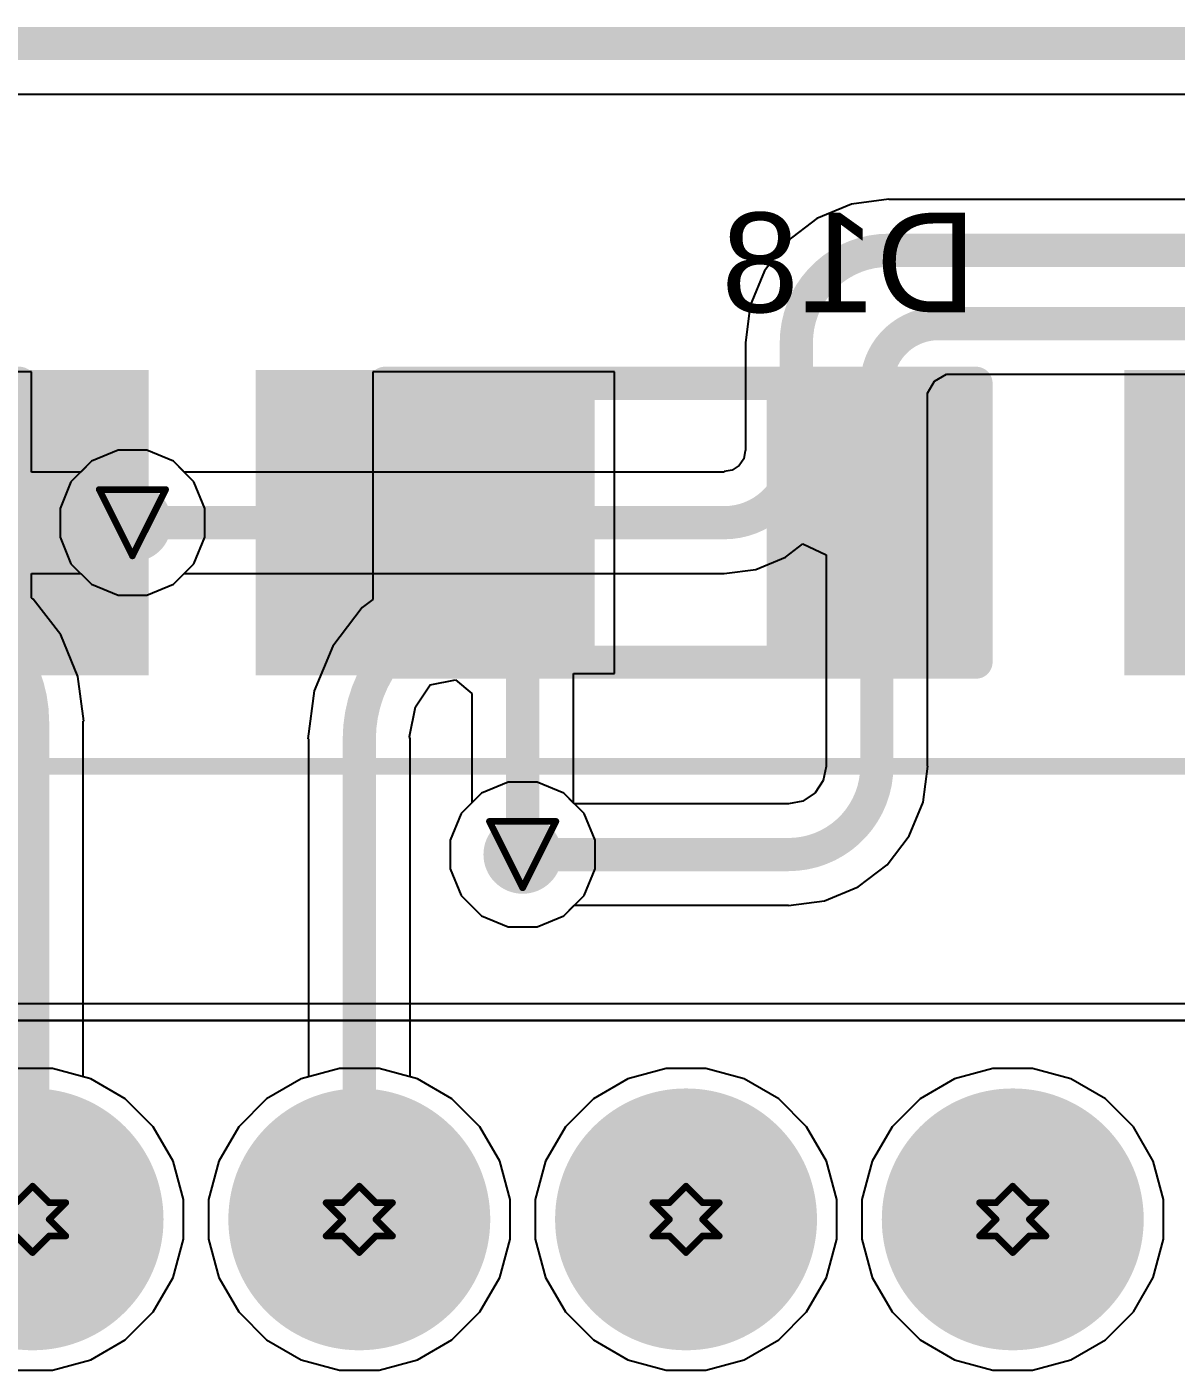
# Model space of a CAD drawing. Header units: inches. Extents: x 0 to 5359, y 0 to 5098.
# Drawn here: x 15.96 to 24.75, y 109.85 to 120.13 of the extents above; entities that cross this region are included whole.
import ezdxf

# ---------------------------------------------------------------- set-up
doc = ezdxf.new("R2010")
doc.units = ezdxf.units.IN
for name, color, linetype in [('Board Outline', 216, 'Continuous'), ('Bottom Layer', 5, 'Continuous'), ('Bottom Overlay', 54, 'Continuous'), ('Bottom Paste', 16, 'Continuous'), ('Bottom Solder', 6, 'Continuous'), ('Drill Drawing', 1, 'Continuous'), ('Layer 1', 16, 'Continuous'), ('Layer 2', 76, 'Continuous'), ('Multi-Layer', 9, 'Continuous'), ('Pad Holes', 156, 'Continuous'), ('Top Layer', 1, 'Continuous'), ('Top Solder', 216, 'Continuous'), ('Via Holes', 16, 'Continuous')]:
    doc.layers.add(name, color=color, linetype=linetype)
doc.styles.add('Arial', font='', dxfattribs={"height": 0.2})
doc.styles.get('Arial').set_extended_font_data('Arial')

# ---------------------------------------------------------------- blocks, each defined once
blk = doc.blocks.new('SOD_123FL_B_19')
at = {"layer": 'Bottom Layer'}
for points in [[(-2.1, 0.9), (-0.76, 0.9), (-0.76, -0.9), (-2.1, -0.9)], [(0.76, 0.9), (2.1, 0.9), (2.1, -0.9), (0.76, -0.9)]]:
    blk.add_hatch(color=5, dxfattribs=at).paths.add_polyline_path(points)
at = {"layer": 'Bottom Overlay'}
blk.add_hatch(color=54, dxfattribs=at).paths.add_polyline_path([(-3.251, -1.168), (-2.184, -1.168), (-2.184, 1.168), (-3.251, 1.168)])
at = {"layer": 'Bottom Paste'}
for points in [[(-2.1, 0.9), (-0.76, 0.9), (-0.76, -0.9), (-2.1, -0.9)], [(0.76, 0.9), (2.1, 0.9), (2.1, -0.9), (0.76, -0.9)]]:
    blk.add_hatch(color=16, dxfattribs=at).paths.add_polyline_path(points)
at = {"layer": 'Bottom Solder'}
for points in [[(-2.202, 1.002), (-0.658, 1.002), (-0.658, -1.002), (-2.202, -1.002)], [(0.658, 1.002), (2.202, 1.002), (2.202, -1.002), (0.658, -1.002)]]:
    blk.add_hatch(color=6, dxfattribs=at).paths.add_polyline_path(points)
at = {"layer": 'Bottom Overlay'}
for points in [[(-2.261, 1.067, 0.254, 0.254, 0), (2.261, 1.067, 0.254, 0.254, 0)], [(2.261, -1.067, 0.254, 0.254, 0), (2.261, 1.067, 0.254, 0.254, 0)], [(-2.261, -1.067, 0.254, 0.254, 0), (2.261, -1.067, 0.254, 0.254, 0)]]:
    blk.add_lwpolyline(points, format="xyseb", dxfattribs=at)
for points in [[(-2.324, 1.067, 0.127, 0.127, 1), (-2.197, 1.067, 0.127, 0.127, 1)], [(2.197, 1.067, 0.127, 0.127, 1), (2.324, 1.067, 0.127, 0.127, 1)], [(2.197, 1.067, 0.127, 0.127, 1), (2.324, 1.067, 0.127, 0.127, 1)], [(-2.324, -1.067, 0.127, 0.127, 1), (-2.197, -1.067, 0.127, 0.127, 1)], [(2.197, -1.067, 0.127, 0.127, 1), (2.324, -1.067, 0.127, 0.127, 1)], [(2.197, -1.067, 0.127, 0.127, 1), (2.324, -1.067, 0.127, 0.127, 1)]]:
    blk.add_lwpolyline(points, format="xyseb", close=True, dxfattribs=at)
blk = doc.blocks.new('SOD_123FL_B_20')
at = {"layer": 'Bottom Layer'}
for points in [[(-2.1, 0.9), (-0.76, 0.9), (-0.76, -0.9), (-2.1, -0.9)], [(0.76, 0.9), (2.1, 0.9), (2.1, -0.9), (0.76, -0.9)]]:
    blk.add_hatch(color=5, dxfattribs=at).paths.add_polyline_path(points)
at = {"layer": 'Bottom Overlay'}
blk.add_hatch(color=54, dxfattribs=at).paths.add_polyline_path([(-3.251, -1.168), (-2.184, -1.168), (-2.184, 1.168), (-3.251, 1.168)])
at = {"layer": 'Bottom Paste'}
for points in [[(-2.1, 0.9), (-0.76, 0.9), (-0.76, -0.9), (-2.1, -0.9)], [(0.76, 0.9), (2.1, 0.9), (2.1, -0.9), (0.76, -0.9)]]:
    blk.add_hatch(color=16, dxfattribs=at).paths.add_polyline_path(points)
at = {"layer": 'Bottom Solder'}
for points in [[(-2.202, 1.002), (-0.658, 1.002), (-0.658, -1.002), (-2.202, -1.002)], [(0.658, 1.002), (2.202, 1.002), (2.202, -1.002), (0.658, -1.002)]]:
    blk.add_hatch(color=6, dxfattribs=at).paths.add_polyline_path(points)
at = {"layer": 'Bottom Overlay'}
for points in [[(-2.261, 1.067, 0.254, 0.254, 0), (2.261, 1.067, 0.254, 0.254, 0)], [(2.261, -1.067, 0.254, 0.254, 0), (2.261, 1.067, 0.254, 0.254, 0)], [(-2.261, -1.067, 0.254, 0.254, 0), (2.261, -1.067, 0.254, 0.254, 0)]]:
    blk.add_lwpolyline(points, format="xyseb", dxfattribs=at)
for points in [[(-2.324, 1.067, 0.127, 0.127, 1), (-2.197, 1.067, 0.127, 0.127, 1)], [(2.197, 1.067, 0.127, 0.127, 1), (2.324, 1.067, 0.127, 0.127, 1)], [(2.197, 1.067, 0.127, 0.127, 1), (2.324, 1.067, 0.127, 0.127, 1)], [(-2.324, -1.067, 0.127, 0.127, 1), (-2.197, -1.067, 0.127, 0.127, 1)], [(2.197, -1.067, 0.127, 0.127, 1), (2.324, -1.067, 0.127, 0.127, 1)], [(2.197, -1.067, 0.127, 0.127, 1), (2.324, -1.067, 0.127, 0.127, 1)]]:
    blk.add_lwpolyline(points, format="xyseb", close=True, dxfattribs=at)
blk = doc.blocks.new('SOD_123FL_B_21')
at = {"layer": 'Bottom Layer'}
for points in [[(-2.1, 0.9), (-0.76, 0.9), (-0.76, -0.9), (-2.1, -0.9)], [(0.76, 0.9), (2.1, 0.9), (2.1, -0.9), (0.76, -0.9)]]:
    blk.add_hatch(color=5, dxfattribs=at).paths.add_polyline_path(points)
at = {"layer": 'Bottom Overlay'}
blk.add_hatch(color=54, dxfattribs=at).paths.add_polyline_path([(-3.25, -1.169), (-2.184, -1.169), (-2.184, 1.168), (-3.25, 1.168)])
at = {"layer": 'Bottom Paste'}
for points in [[(-2.1, 0.9), (-0.76, 0.9), (-0.76, -0.9), (-2.1, -0.9)], [(0.76, 0.9), (2.1, 0.9), (2.1, -0.9), (0.76, -0.9)]]:
    blk.add_hatch(color=16, dxfattribs=at).paths.add_polyline_path(points)
at = {"layer": 'Bottom Solder'}
for points in [[(-2.202, 1.002), (-0.658, 1.002), (-0.658, -1.002), (-2.202, -1.002)], [(0.658, 1.002), (2.202, 1.002), (2.202, -1.002), (0.658, -1.002)]]:
    blk.add_hatch(color=6, dxfattribs=at).paths.add_polyline_path(points)
at = {"layer": 'Bottom Overlay'}
for points in [[(2.261, 1.067, 0.254, 0.254, 0), (-2.261, 1.067, 0.254, 0.254, 0)], [(2.261, 1.067, 0.254, 0.254, 0), (2.261, -1.067, 0.254, 0.254, 0)], [(2.261, -1.067, 0.254, 0.254, 0), (-2.261, -1.067, 0.254, 0.254, 0)]]:
    blk.add_lwpolyline(points, format="xyseb", dxfattribs=at)
for points in [[(-2.324, 1.067, 0.127, 0.127, 1), (-2.197, 1.067, 0.127, 0.127, 1)], [(2.197, 1.067, 0.127, 0.127, 1), (2.324, 1.067, 0.127, 0.127, 1)], [(2.197, 1.067, 0.127, 0.127, 1), (2.324, 1.067, 0.127, 0.127, 1)], [(-2.324, -1.067, 0.127, 0.127, 1), (-2.197, -1.067, 0.127, 0.127, 1)], [(2.197, -1.067, 0.127, 0.127, 1), (2.324, -1.067, 0.127, 0.127, 1)], [(2.197, -1.067, 0.127, 0.127, 1), (2.324, -1.067, 0.127, 0.127, 1)]]:
    blk.add_lwpolyline(points, format="xyseb", close=True, dxfattribs=at)
blk = doc.blocks.new('B8B_XH_A_LF__SN__B_224')
at = {"layer": 'Bottom Layer'}
h = blk.add_hatch(color=5, dxfattribs=at)
edge = h.paths.add_edge_path()
edge.add_arc((-3.75, 0), 0.9, 0, 360)
h = blk.add_hatch(color=5, dxfattribs=at)
edge = h.paths.add_edge_path()
edge.add_arc((-1.25, 0), 0.9, 0, 360)
h = blk.add_hatch(color=5, dxfattribs=at)
edge = h.paths.add_edge_path()
edge.add_arc((1.25, 0), 0.9, 0, 360)
h = blk.add_hatch(color=5, dxfattribs=at)
edge = h.paths.add_edge_path()
edge.add_arc((3.75, 0), 0.9, 0, 360)
at = {"layer": 'Bottom Solder'}
h = blk.add_hatch(color=6, dxfattribs=at)
edge = h.paths.add_edge_path()
edge.add_arc((-3.75, 0), 1.002, 0, 360)
h = blk.add_hatch(color=6, dxfattribs=at)
edge = h.paths.add_edge_path()
edge.add_arc((-1.25, 0), 1.002, 0, 360)
h = blk.add_hatch(color=6, dxfattribs=at)
edge = h.paths.add_edge_path()
edge.add_arc((1.25, 0), 1.002, 0, 360)
h = blk.add_hatch(color=6, dxfattribs=at)
edge = h.paths.add_edge_path()
edge.add_arc((3.75, 0), 1.002, 0, 360)
at = {"layer": 'Layer 1'}
h = blk.add_hatch(color=16, dxfattribs=at)
edge = h.paths.add_edge_path()
edge.add_arc((-3.75, 0), 0.9, 0, 360)
h = blk.add_hatch(color=16, dxfattribs=at)
edge = h.paths.add_edge_path()
edge.add_arc((-1.25, 0), 0.9, 0, 360)
h = blk.add_hatch(color=16, dxfattribs=at)
edge = h.paths.add_edge_path()
edge.add_arc((1.25, 0), 0.9, 0, 360)
h = blk.add_hatch(color=16, dxfattribs=at)
edge = h.paths.add_edge_path()
edge.add_arc((3.75, 0), 0.9, 0, 360)
at = {"layer": 'Layer 2'}
h = blk.add_hatch(color=76, dxfattribs=at)
edge = h.paths.add_edge_path()
edge.add_arc((-3.75, 0), 0.9, 0, 360)
h = blk.add_hatch(color=76, dxfattribs=at)
edge = h.paths.add_edge_path()
edge.add_arc((-1.25, 0), 0.9, 0, 360)
h = blk.add_hatch(color=76, dxfattribs=at)
edge = h.paths.add_edge_path()
edge.add_arc((1.25, 0), 0.9, 0, 360)
h = blk.add_hatch(color=76, dxfattribs=at)
edge = h.paths.add_edge_path()
edge.add_arc((3.75, 0), 0.9, 0, 360)
at = {"layer": 'Multi-Layer'}
h = blk.add_hatch(color=9, dxfattribs=at)
edge = h.paths.add_edge_path()
edge.add_arc((-3.75, 0), 0.9, 0, 360)
h = blk.add_hatch(color=9, dxfattribs=at)
edge = h.paths.add_edge_path()
edge.add_arc((-1.25, 0), 0.9, 0, 360)
h = blk.add_hatch(color=9, dxfattribs=at)
edge = h.paths.add_edge_path()
edge.add_arc((1.25, 0), 0.9, 0, 360)
h = blk.add_hatch(color=9, dxfattribs=at)
edge = h.paths.add_edge_path()
edge.add_arc((3.75, 0), 0.9, 0, 360)
at = {"layer": 'Pad Holes'}
h = blk.add_hatch(color=7, dxfattribs=at)
edge = h.paths.add_edge_path()
edge.add_arc((-3.75, 0), 0.5, 0, 360)
h = blk.add_hatch(color=7, dxfattribs=at)
edge = h.paths.add_edge_path()
edge.add_arc((-1.25, 0), 0.5, 0, 360)
h = blk.add_hatch(color=7, dxfattribs=at)
edge = h.paths.add_edge_path()
edge.add_arc((1.25, 0), 0.5, 0, 360)
h = blk.add_hatch(color=7, dxfattribs=at)
edge = h.paths.add_edge_path()
edge.add_arc((3.75, 0), 0.5, 0, 360)
at = {"layer": 'Top Layer'}
h = blk.add_hatch(color=1, dxfattribs=at)
edge = h.paths.add_edge_path()
edge.add_arc((-3.75, 0), 0.9, 0, 360)
h = blk.add_hatch(color=1, dxfattribs=at)
edge = h.paths.add_edge_path()
edge.add_arc((-1.25, 0), 0.9, 0, 360)
h = blk.add_hatch(color=1, dxfattribs=at)
edge = h.paths.add_edge_path()
edge.add_arc((1.25, 0), 0.9, 0, 360)
h = blk.add_hatch(color=1, dxfattribs=at)
edge = h.paths.add_edge_path()
edge.add_arc((3.75, 0), 0.9, 0, 360)
at = {"layer": 'Top Solder'}
h = blk.add_hatch(color=216, dxfattribs=at)
edge = h.paths.add_edge_path()
edge.add_arc((-3.75, 0), 1.002, 0, 360)
h = blk.add_hatch(color=216, dxfattribs=at)
edge = h.paths.add_edge_path()
edge.add_arc((-1.25, 0), 1.002, 0, 360)
h = blk.add_hatch(color=216, dxfattribs=at)
edge = h.paths.add_edge_path()
edge.add_arc((1.25, 0), 1.002, 0, 360)
h = blk.add_hatch(color=216, dxfattribs=at)
edge = h.paths.add_edge_path()
edge.add_arc((3.75, 0), 1.002, 0, 360)
at = {"layer": 'Bottom Overlay'}
blk.add_lwpolyline([(-11.2, 3.468, 0.127, 0.127, 0), (11.2, 3.468, 0.127, 0.127, 0)], format="xyseb", dxfattribs=at)

msp = doc.modelspace()

# ---------------------------------------------------------------- hatches: boundary and pattern name
at = {"layer": 'Bottom Layer'}
h = msp.add_hatch(color=5, dxfattribs=at)
edge = h.paths.add_edge_path()
edge.add_arc((16.764, 116.332), 0.3, 0, 360)
h = msp.add_hatch(color=5, dxfattribs=at)
edge = h.paths.add_edge_path()
edge.add_arc((19.75, 113.792), 0.3, 0, 360)
at = {"layer": 'Layer 1'}
h = msp.add_hatch(color=16, dxfattribs=at)
edge = h.paths.add_edge_path()
edge.add_arc((16.764, 116.332), 0.3, 0, 360)
h = msp.add_hatch(color=16, dxfattribs=at)
edge = h.paths.add_edge_path()
edge.add_arc((19.75, 113.792), 0.3, 0, 360)
at = {"layer": 'Layer 2'}
h = msp.add_hatch(color=76, dxfattribs=at)
edge = h.paths.add_edge_path()
edge.add_arc((16.764, 116.332), 0.3, 0, 360)
h = msp.add_hatch(color=76, dxfattribs=at)
edge = h.paths.add_edge_path()
edge.add_arc((19.75, 113.792), 0.3, 0, 360)
at = {"layer": 'Top Layer'}
h = msp.add_hatch(color=1, dxfattribs=at)
edge = h.paths.add_edge_path()
edge.add_arc((16.764, 116.332), 0.3, 0, 360)
h = msp.add_hatch(color=1, dxfattribs=at)
edge = h.paths.add_edge_path()
edge.add_arc((19.75, 113.792), 0.3, 0, 360)
at = {"layer": 'Via Holes'}
h = msp.add_hatch(color=7, dxfattribs=at)
edge = h.paths.add_edge_path()
edge.add_arc((16.764, 116.332), 0.15, 0, 360)
h = msp.add_hatch(color=7, dxfattribs=at)
edge = h.paths.add_edge_path()
edge.add_arc((19.75, 113.792), 0.15, 0, 360)

# ---------------------------------------------------------------- linework, layer by layer
at = {"layer": 'Board Outline'}
msp.add_lwpolyline([(0, 120, 0.254, 0.254, 0), (110, 120, 0.254, 0.254, 0)], format="xyseb", dxfattribs=at)
at = {"layer": 'Bottom Layer'}
for p, q in [((4.145, 119.612), (45.364, 119.612)), ((15.992, 117.486), (14.144, 117.486)), ((15.992, 116.72), (15.992, 117.486)), ((20.452, 117.486), (18.604, 117.486)), ((18.604, 117.486), (18.604, 115.744)), ((20.452, 115.178), (20.452, 117.486)), ((16.45, 116.802), (16.369, 116.72)), ((16.654, 116.886), (16.45, 116.802)), ((16.874, 116.886), (16.654, 116.886)), ((17.078, 116.802), (16.874, 116.886)), ((17.234, 116.646), (17.078, 116.802)), ((16.369, 116.72), (15.992, 116.72)), ((17.318, 116.442), (17.234, 116.646)), ((17.318, 116.222), (17.318, 116.442)), ((17.234, 116.018), (17.318, 116.222)), ((17.078, 115.862), (17.234, 116.018)), ((15.992, 115.758), (15.992, 115.944)), ((15.992, 115.944), (16.369, 115.944)), ((16.369, 115.944), (16.45, 115.862)), ((16.45, 115.862), (16.654, 115.778)), ((16.654, 115.778), (16.874, 115.778)), ((16.874, 115.778), (17.078, 115.862)), ((16.004, 115.748), (15.992, 115.758)), ((16.215, 115.474), (16.004, 115.748)), ((18.523, 115.682), (18.297, 115.387)), ((18.604, 115.744), (18.523, 115.682)), ((16.347, 115.155), (16.215, 115.474)), ((18.297, 115.387), (18.155, 115.044)), ((16.392, 114.812), (16.347, 115.155)), ((20.138, 114.187), (20.138, 115.178)), ((20.138, 115.178), (20.452, 115.178)), ((18.155, 115.044), (18.107, 114.677)), ((18.93, 114.924), (19.042, 115.091)), ((19.042, 115.091), (19.237, 115.13)), ((19.237, 115.13), (19.361, 115.026)), ((19.361, 115.026), (19.361, 114.187)), ((18.885, 114.695), (18.93, 114.924)), ((16.388, 112.091), (16.388, 114.812)), ((16.388, 114.812), (16.392, 114.812)), ((18.107, 114.677), (18.111, 114.677)), ((18.111, 114.677), (18.111, 112.091)), ((18.888, 114.677), (18.885, 114.695)), ((18.888, 112.091), (18.888, 114.677)), ((19.361, 114.187), (19.28, 114.106)), ((20.22, 114.106), (20.138, 114.187)), ((19.28, 114.106), (19.196, 113.902)), ((20.304, 113.902), (20.22, 114.106)), ((19.196, 113.902), (19.196, 113.682)), ((20.304, 113.682), (20.304, 113.902)), ((19.196, 113.682), (19.28, 113.478)), ((20.22, 113.478), (20.304, 113.682)), ((19.28, 113.478), (19.436, 113.322)), ((20.064, 113.322), (20.22, 113.478)), ((19.436, 113.322), (19.64, 113.238)), ((19.86, 113.238), (20.064, 113.322)), ((19.64, 113.238), (19.86, 113.238)), ((16.445, 112.075), (16.388, 112.091)), ((16.709, 111.923), (16.445, 112.075)), ((18.055, 112.075), (17.791, 111.923)), ((18.111, 112.091), (18.055, 112.075)), ((18.945, 112.075), (18.888, 112.091)), ((19.209, 111.923), (18.945, 112.075)), ((20.555, 112.075), (20.291, 111.923)), ((20.848, 112.154), (20.555, 112.075)), ((21.152, 112.154), (20.848, 112.154)), ((21.445, 112.075), (21.152, 112.154)), ((21.709, 111.923), (21.445, 112.075)), ((23.055, 112.075), (22.791, 111.923)), ((23.348, 112.154), (23.055, 112.075)), ((23.652, 112.154), (23.348, 112.154)), ((23.945, 112.075), (23.652, 112.154)), ((24.209, 111.923), (23.945, 112.075)), ((16.923, 111.709), (16.709, 111.923)), ((17.791, 111.923), (17.577, 111.709)), ((19.423, 111.709), (19.209, 111.923)), ((20.291, 111.923), (20.077, 111.709)), ((21.923, 111.709), (21.709, 111.923)), ((22.791, 111.923), (22.577, 111.709)), ((24.423, 111.709), (24.209, 111.923)), ((17.075, 111.445), (16.923, 111.709)), ((17.577, 111.709), (17.425, 111.445)), ((19.575, 111.445), (19.423, 111.709)), ((20.077, 111.709), (19.925, 111.445)), ((22.075, 111.445), (21.923, 111.709)), ((22.577, 111.709), (22.425, 111.445)), ((24.575, 111.445), (24.423, 111.709)), ((17.154, 111.152), (17.075, 111.445)), ((17.425, 111.445), (17.346, 111.152)), ((19.654, 111.152), (19.575, 111.445)), ((19.925, 111.445), (19.846, 111.152)), ((22.154, 111.152), (22.075, 111.445)), ((22.425, 111.445), (22.346, 111.152)), ((24.654, 111.152), (24.575, 111.445)), ((17.154, 110.848), (17.154, 111.152)), ((17.346, 111.152), (17.346, 110.848)), ((19.654, 110.848), (19.654, 111.152)), ((19.846, 111.152), (19.846, 110.848)), ((22.154, 110.848), (22.154, 111.152)), ((22.346, 111.152), (22.346, 110.848)), ((24.654, 110.848), (24.654, 111.152)), ((17.075, 110.555), (17.154, 110.848)), ((17.346, 110.848), (17.425, 110.555)), ((19.575, 110.555), (19.654, 110.848)), ((19.846, 110.848), (19.925, 110.555)), ((22.075, 110.555), (22.154, 110.848)), ((22.346, 110.848), (22.425, 110.555)), ((24.575, 110.555), (24.654, 110.848)), ((16.923, 110.291), (17.075, 110.555)), ((17.425, 110.555), (17.577, 110.291)), ((19.423, 110.291), (19.575, 110.555)), ((19.925, 110.555), (20.077, 110.291)), ((21.923, 110.291), (22.075, 110.555)), ((22.425, 110.555), (22.577, 110.291)), ((24.423, 110.291), (24.575, 110.555)), ((16.709, 110.077), (16.923, 110.291)), ((17.577, 110.291), (17.791, 110.077)), ((19.209, 110.077), (19.423, 110.291)), ((20.077, 110.291), (20.291, 110.077)), ((21.709, 110.077), (21.923, 110.291)), ((22.577, 110.291), (22.791, 110.077)), ((24.209, 110.077), (24.423, 110.291)), ((16.445, 109.925), (16.709, 110.077)), ((17.791, 110.077), (18.055, 109.925)), ((18.945, 109.925), (19.209, 110.077)), ((20.291, 110.077), (20.555, 109.925)), ((21.445, 109.925), (21.709, 110.077)), ((22.791, 110.077), (23.055, 109.925)), ((23.945, 109.925), (24.209, 110.077)), ((16.152, 109.846), (16.445, 109.925)), ((18.055, 109.925), (18.348, 109.846)), ((18.652, 109.846), (18.945, 109.925)), ((20.555, 109.925), (20.848, 109.846)), ((21.152, 109.846), (21.445, 109.925)), ((23.055, 109.925), (23.348, 109.846)), ((23.652, 109.846), (23.945, 109.925)), ((15.848, 109.846), (16.152, 109.846)), ((18.348, 109.846), (18.652, 109.846)), ((20.848, 109.846), (21.152, 109.846)), ((23.348, 109.846), (23.652, 109.846))]:
    msp.add_line(p, q, dxfattribs=at)
for points in [[(15.068, 116.332, 0.254, 0.254, 0), (16.764, 116.332, 0.254, 0.254, 0)], [(18.985, 115.559, 0.254, 0.254, 0), (19.528, 116.332, 0.254, 0.254, 0)], [(19.528, 116.332, 0.254, 0.254, -0.414214), (19.75, 116.11, 0.254, 0.254, 0)], [(19.75, 113.792, 0.254, 0.254, 0), (19.75, 116.11, 0.254, 0.254, 0)], [(15.611, 115.569, 0.254, 0.254, -0.241764), (16, 114.812, 0.254, 0.254, 0)], [(18.884, 115.478, 0.254, 0.254, 0), (18.985, 115.559, 0.254, 0.254, 0)], [(18.5, 114.677, 0.254, 0.254, -0.227338), (18.884, 115.478, 0.254, 0.254, 0)], [(16, 111, 0.254, 0.254, 0), (16, 114.812, 0.254, 0.254, 0)], [(18.5, 111, 0.254, 0.254, 0), (18.5, 114.677, 0.254, 0.254, 0)]]:
    msp.add_lwpolyline(points, format="xyseb", dxfattribs=at)
for points in [[(16.701, 116.332, 0.127, 0.127, 1), (16.828, 116.332, 0.127, 0.127, 1)], [(19.464, 116.332, 0.127, 0.127, 1), (19.591, 116.332, 0.127, 0.127, 1)], [(19.464, 116.332, 0.127, 0.127, 1), (19.591, 116.332, 0.127, 0.127, 1)], [(19.686, 116.11, 0.127, 0.127, 1), (19.813, 116.11, 0.127, 0.127, 1)], [(19.686, 116.11, 0.127, 0.127, 1), (19.813, 116.11, 0.127, 0.127, 1)], [(18.921, 115.559, 0.127, 0.127, 1), (19.048, 115.559, 0.127, 0.127, 1)], [(18.921, 115.559, 0.127, 0.127, 1), (19.048, 115.559, 0.127, 0.127, 1)], [(18.821, 115.478, 0.127, 0.127, 1), (18.948, 115.478, 0.127, 0.127, 1)], [(18.821, 115.478, 0.127, 0.127, 1), (18.948, 115.478, 0.127, 0.127, 1)], [(15.936, 114.812, 0.127, 0.127, 1), (16.063, 114.812, 0.127, 0.127, 1)], [(15.936, 114.812, 0.127, 0.127, 1), (16.063, 114.812, 0.127, 0.127, 1)], [(18.436, 114.677, 0.127, 0.127, 1), (18.563, 114.677, 0.127, 0.127, 1)], [(18.436, 114.677, 0.127, 0.127, 1), (18.563, 114.677, 0.127, 0.127, 1)], [(19.686, 113.792, 0.127, 0.127, 1), (19.813, 113.792, 0.127, 0.127, 1)], [(15.936, 111, 0.127, 0.127, 1), (16.063, 111, 0.127, 0.127, 1)], [(18.436, 111, 0.127, 0.127, 1), (18.563, 111, 0.127, 0.127, 1)]]:
    msp.add_lwpolyline(points, format="xyseb", close=True, dxfattribs=at)
at = {"layer": 'Drill Drawing'}
for points in [[(16.51, 116.586, 0.0508, 0.0508, 0), (17.018, 116.586, 0.0508, 0.0508, 0)], [(16.51, 116.586, 0.0508, 0.0508, 0), (16.764, 116.078, 0.0508, 0.0508, 0)], [(16.764, 116.078, 0.0508, 0.0508, 0), (17.018, 116.586, 0.0508, 0.0508, 0)], [(19.496, 114.046, 0.0508, 0.0508, 0), (20.004, 114.046, 0.0508, 0.0508, 0)], [(19.496, 114.046, 0.0508, 0.0508, 0), (19.75, 113.538, 0.0508, 0.0508, 0)], [(19.75, 113.538, 0.0508, 0.0508, 0), (20.004, 114.046, 0.0508, 0.0508, 0)], [(15.873, 111.127, 0.0508, 0.0508, 0), (16, 111.254, 0.0508, 0.0508, 0)], [(16, 111.254, 0.0508, 0.0508, 0), (16.127, 111.127, 0.0508, 0.0508, 0)], [(18.373, 111.127, 0.0508, 0.0508, 0), (18.5, 111.254, 0.0508, 0.0508, 0)], [(18.5, 111.254, 0.0508, 0.0508, 0), (18.627, 111.127, 0.0508, 0.0508, 0)], [(20.873, 111.127, 0.0508, 0.0508, 0), (21, 111.254, 0.0508, 0.0508, 0)], [(21, 111.254, 0.0508, 0.0508, 0), (21.127, 111.127, 0.0508, 0.0508, 0)], [(23.373, 111.127, 0.0508, 0.0508, 0), (23.5, 111.254, 0.0508, 0.0508, 0)], [(23.5, 111.254, 0.0508, 0.0508, 0), (23.627, 111.127, 0.0508, 0.0508, 0)], [(16.127, 111.127, 0.0508, 0.0508, 0), (16.254, 111.127, 0.0508, 0.0508, 0)], [(16.127, 111, 0.0508, 0.0508, 0), (16.254, 111.127, 0.0508, 0.0508, 0)], [(18.246, 111.127, 0.0508, 0.0508, 0), (18.373, 111, 0.0508, 0.0508, 0)], [(18.246, 111.127, 0.0508, 0.0508, 0), (18.373, 111.127, 0.0508, 0.0508, 0)], [(18.627, 111.127, 0.0508, 0.0508, 0), (18.754, 111.127, 0.0508, 0.0508, 0)], [(18.627, 111, 0.0508, 0.0508, 0), (18.754, 111.127, 0.0508, 0.0508, 0)], [(20.746, 111.127, 0.0508, 0.0508, 0), (20.873, 111, 0.0508, 0.0508, 0)], [(20.746, 111.127, 0.0508, 0.0508, 0), (20.873, 111.127, 0.0508, 0.0508, 0)], [(21.127, 111.127, 0.0508, 0.0508, 0), (21.254, 111.127, 0.0508, 0.0508, 0)], [(21.127, 111, 0.0508, 0.0508, 0), (21.254, 111.127, 0.0508, 0.0508, 0)], [(23.246, 111.127, 0.0508, 0.0508, 0), (23.373, 111, 0.0508, 0.0508, 0)], [(23.246, 111.127, 0.0508, 0.0508, 0), (23.373, 111.127, 0.0508, 0.0508, 0)], [(23.627, 111.127, 0.0508, 0.0508, 0), (23.754, 111.127, 0.0508, 0.0508, 0)], [(23.627, 111, 0.0508, 0.0508, 0), (23.754, 111.127, 0.0508, 0.0508, 0)], [(16.127, 111, 0.0508, 0.0508, 0), (16.254, 110.873, 0.0508, 0.0508, 0)], [(18.246, 110.873, 0.0508, 0.0508, 0), (18.373, 111, 0.0508, 0.0508, 0)], [(18.627, 111, 0.0508, 0.0508, 0), (18.754, 110.873, 0.0508, 0.0508, 0)], [(20.746, 110.873, 0.0508, 0.0508, 0), (20.873, 111, 0.0508, 0.0508, 0)], [(21.127, 111, 0.0508, 0.0508, 0), (21.254, 110.873, 0.0508, 0.0508, 0)], [(23.246, 110.873, 0.0508, 0.0508, 0), (23.373, 111, 0.0508, 0.0508, 0)], [(23.627, 111, 0.0508, 0.0508, 0), (23.754, 110.873, 0.0508, 0.0508, 0)], [(15.873, 110.873, 0.0508, 0.0508, 0), (16, 110.746, 0.0508, 0.0508, 0)], [(16, 110.746, 0.0508, 0.0508, 0), (16.127, 110.873, 0.0508, 0.0508, 0)], [(16.127, 110.873, 0.0508, 0.0508, 0), (16.254, 110.873, 0.0508, 0.0508, 0)], [(18.246, 110.873, 0.0508, 0.0508, 0), (18.373, 110.873, 0.0508, 0.0508, 0)], [(18.373, 110.873, 0.0508, 0.0508, 0), (18.5, 110.746, 0.0508, 0.0508, 0)], [(18.5, 110.746, 0.0508, 0.0508, 0), (18.627, 110.873, 0.0508, 0.0508, 0)], [(18.627, 110.873, 0.0508, 0.0508, 0), (18.754, 110.873, 0.0508, 0.0508, 0)], [(20.746, 110.873, 0.0508, 0.0508, 0), (20.873, 110.873, 0.0508, 0.0508, 0)], [(20.873, 110.873, 0.0508, 0.0508, 0), (21, 110.746, 0.0508, 0.0508, 0)], [(21, 110.746, 0.0508, 0.0508, 0), (21.127, 110.873, 0.0508, 0.0508, 0)], [(21.127, 110.873, 0.0508, 0.0508, 0), (21.254, 110.873, 0.0508, 0.0508, 0)], [(23.246, 110.873, 0.0508, 0.0508, 0), (23.373, 110.873, 0.0508, 0.0508, 0)], [(23.373, 110.873, 0.0508, 0.0508, 0), (23.5, 110.746, 0.0508, 0.0508, 0)], [(23.5, 110.746, 0.0508, 0.0508, 0), (23.627, 110.873, 0.0508, 0.0508, 0)], [(23.627, 110.873, 0.0508, 0.0508, 0), (23.754, 110.873, 0.0508, 0.0508, 0)]]:
    msp.add_lwpolyline(points, format="xyseb", dxfattribs=at)
for points in [[(16.497, 116.586, 0.0254, 0.0254, 1), (16.523, 116.586, 0.0254, 0.0254, 1)], [(16.497, 116.586, 0.0254, 0.0254, 1), (16.523, 116.586, 0.0254, 0.0254, 1)], [(17.005, 116.586, 0.0254, 0.0254, 1), (17.031, 116.586, 0.0254, 0.0254, 1)], [(17.005, 116.586, 0.0254, 0.0254, 1), (17.031, 116.586, 0.0254, 0.0254, 1)], [(16.751, 116.078, 0.0254, 0.0254, 1), (16.777, 116.078, 0.0254, 0.0254, 1)], [(16.751, 116.078, 0.0254, 0.0254, 1), (16.777, 116.078, 0.0254, 0.0254, 1)], [(19.483, 114.046, 0.0254, 0.0254, 1), (19.509, 114.046, 0.0254, 0.0254, 1)], [(19.483, 114.046, 0.0254, 0.0254, 1), (19.509, 114.046, 0.0254, 0.0254, 1)], [(19.991, 114.046, 0.0254, 0.0254, 1), (20.017, 114.046, 0.0254, 0.0254, 1)], [(19.991, 114.046, 0.0254, 0.0254, 1), (20.017, 114.046, 0.0254, 0.0254, 1)], [(19.737, 113.538, 0.0254, 0.0254, 1), (19.763, 113.538, 0.0254, 0.0254, 1)], [(19.737, 113.538, 0.0254, 0.0254, 1), (19.763, 113.538, 0.0254, 0.0254, 1)], [(15.987, 111.254, 0.0254, 0.0254, 1), (16.013, 111.254, 0.0254, 0.0254, 1)], [(15.987, 111.254, 0.0254, 0.0254, 1), (16.013, 111.254, 0.0254, 0.0254, 1)], [(18.487, 111.254, 0.0254, 0.0254, 1), (18.513, 111.254, 0.0254, 0.0254, 1)], [(18.487, 111.254, 0.0254, 0.0254, 1), (18.513, 111.254, 0.0254, 0.0254, 1)], [(20.987, 111.254, 0.0254, 0.0254, 1), (21.013, 111.254, 0.0254, 0.0254, 1)], [(20.987, 111.254, 0.0254, 0.0254, 1), (21.013, 111.254, 0.0254, 0.0254, 1)], [(23.487, 111.254, 0.0254, 0.0254, 1), (23.513, 111.254, 0.0254, 0.0254, 1)], [(23.487, 111.254, 0.0254, 0.0254, 1), (23.513, 111.254, 0.0254, 0.0254, 1)], [(16.114, 111.127, 0.0254, 0.0254, 1), (16.14, 111.127, 0.0254, 0.0254, 1)], [(16.114, 111.127, 0.0254, 0.0254, 1), (16.14, 111.127, 0.0254, 0.0254, 1)], [(16.241, 111.127, 0.0254, 0.0254, 1), (16.267, 111.127, 0.0254, 0.0254, 1)], [(16.241, 111.127, 0.0254, 0.0254, 1), (16.267, 111.127, 0.0254, 0.0254, 1)], [(18.233, 111.127, 0.0254, 0.0254, 1), (18.259, 111.127, 0.0254, 0.0254, 1)], [(18.233, 111.127, 0.0254, 0.0254, 1), (18.259, 111.127, 0.0254, 0.0254, 1)], [(18.36, 111.127, 0.0254, 0.0254, 1), (18.386, 111.127, 0.0254, 0.0254, 1)], [(18.36, 111.127, 0.0254, 0.0254, 1), (18.386, 111.127, 0.0254, 0.0254, 1)], [(18.614, 111.127, 0.0254, 0.0254, 1), (18.64, 111.127, 0.0254, 0.0254, 1)], [(18.614, 111.127, 0.0254, 0.0254, 1), (18.64, 111.127, 0.0254, 0.0254, 1)], [(18.741, 111.127, 0.0254, 0.0254, 1), (18.767, 111.127, 0.0254, 0.0254, 1)], [(18.741, 111.127, 0.0254, 0.0254, 1), (18.767, 111.127, 0.0254, 0.0254, 1)], [(20.733, 111.127, 0.0254, 0.0254, 1), (20.759, 111.127, 0.0254, 0.0254, 1)], [(20.733, 111.127, 0.0254, 0.0254, 1), (20.759, 111.127, 0.0254, 0.0254, 1)], [(20.86, 111.127, 0.0254, 0.0254, 1), (20.886, 111.127, 0.0254, 0.0254, 1)], [(20.86, 111.127, 0.0254, 0.0254, 1), (20.886, 111.127, 0.0254, 0.0254, 1)], [(21.114, 111.127, 0.0254, 0.0254, 1), (21.14, 111.127, 0.0254, 0.0254, 1)], [(21.114, 111.127, 0.0254, 0.0254, 1), (21.14, 111.127, 0.0254, 0.0254, 1)], [(21.241, 111.127, 0.0254, 0.0254, 1), (21.267, 111.127, 0.0254, 0.0254, 1)], [(21.241, 111.127, 0.0254, 0.0254, 1), (21.267, 111.127, 0.0254, 0.0254, 1)], [(23.233, 111.127, 0.0254, 0.0254, 1), (23.259, 111.127, 0.0254, 0.0254, 1)], [(23.233, 111.127, 0.0254, 0.0254, 1), (23.259, 111.127, 0.0254, 0.0254, 1)], [(23.36, 111.127, 0.0254, 0.0254, 1), (23.386, 111.127, 0.0254, 0.0254, 1)], [(23.36, 111.127, 0.0254, 0.0254, 1), (23.386, 111.127, 0.0254, 0.0254, 1)], [(23.614, 111.127, 0.0254, 0.0254, 1), (23.64, 111.127, 0.0254, 0.0254, 1)], [(23.614, 111.127, 0.0254, 0.0254, 1), (23.64, 111.127, 0.0254, 0.0254, 1)], [(23.741, 111.127, 0.0254, 0.0254, 1), (23.767, 111.127, 0.0254, 0.0254, 1)], [(23.741, 111.127, 0.0254, 0.0254, 1), (23.767, 111.127, 0.0254, 0.0254, 1)], [(16.114, 111, 0.0254, 0.0254, 1), (16.14, 111, 0.0254, 0.0254, 1)], [(16.114, 111, 0.0254, 0.0254, 1), (16.14, 111, 0.0254, 0.0254, 1)], [(18.36, 111, 0.0254, 0.0254, 1), (18.386, 111, 0.0254, 0.0254, 1)], [(18.36, 111, 0.0254, 0.0254, 1), (18.386, 111, 0.0254, 0.0254, 1)], [(18.614, 111, 0.0254, 0.0254, 1), (18.64, 111, 0.0254, 0.0254, 1)], [(18.614, 111, 0.0254, 0.0254, 1), (18.64, 111, 0.0254, 0.0254, 1)], [(20.86, 111, 0.0254, 0.0254, 1), (20.886, 111, 0.0254, 0.0254, 1)], [(20.86, 111, 0.0254, 0.0254, 1), (20.886, 111, 0.0254, 0.0254, 1)], [(21.114, 111, 0.0254, 0.0254, 1), (21.14, 111, 0.0254, 0.0254, 1)], [(21.114, 111, 0.0254, 0.0254, 1), (21.14, 111, 0.0254, 0.0254, 1)], [(23.36, 111, 0.0254, 0.0254, 1), (23.386, 111, 0.0254, 0.0254, 1)], [(23.36, 111, 0.0254, 0.0254, 1), (23.386, 111, 0.0254, 0.0254, 1)], [(23.614, 111, 0.0254, 0.0254, 1), (23.64, 111, 0.0254, 0.0254, 1)], [(23.614, 111, 0.0254, 0.0254, 1), (23.64, 111, 0.0254, 0.0254, 1)], [(16.114, 110.873, 0.0254, 0.0254, 1), (16.14, 110.873, 0.0254, 0.0254, 1)], [(16.114, 110.873, 0.0254, 0.0254, 1), (16.14, 110.873, 0.0254, 0.0254, 1)], [(16.241, 110.873, 0.0254, 0.0254, 1), (16.267, 110.873, 0.0254, 0.0254, 1)], [(16.241, 110.873, 0.0254, 0.0254, 1), (16.267, 110.873, 0.0254, 0.0254, 1)], [(18.233, 110.873, 0.0254, 0.0254, 1), (18.259, 110.873, 0.0254, 0.0254, 1)], [(18.233, 110.873, 0.0254, 0.0254, 1), (18.259, 110.873, 0.0254, 0.0254, 1)], [(18.36, 110.873, 0.0254, 0.0254, 1), (18.386, 110.873, 0.0254, 0.0254, 1)], [(18.36, 110.873, 0.0254, 0.0254, 1), (18.386, 110.873, 0.0254, 0.0254, 1)], [(18.614, 110.873, 0.0254, 0.0254, 1), (18.64, 110.873, 0.0254, 0.0254, 1)], [(18.614, 110.873, 0.0254, 0.0254, 1), (18.64, 110.873, 0.0254, 0.0254, 1)], [(18.741, 110.873, 0.0254, 0.0254, 1), (18.767, 110.873, 0.0254, 0.0254, 1)], [(18.741, 110.873, 0.0254, 0.0254, 1), (18.767, 110.873, 0.0254, 0.0254, 1)], [(20.733, 110.873, 0.0254, 0.0254, 1), (20.759, 110.873, 0.0254, 0.0254, 1)], [(20.733, 110.873, 0.0254, 0.0254, 1), (20.759, 110.873, 0.0254, 0.0254, 1)], [(20.86, 110.873, 0.0254, 0.0254, 1), (20.886, 110.873, 0.0254, 0.0254, 1)], [(20.86, 110.873, 0.0254, 0.0254, 1), (20.886, 110.873, 0.0254, 0.0254, 1)], [(21.114, 110.873, 0.0254, 0.0254, 1), (21.14, 110.873, 0.0254, 0.0254, 1)], [(21.114, 110.873, 0.0254, 0.0254, 1), (21.14, 110.873, 0.0254, 0.0254, 1)], [(21.241, 110.873, 0.0254, 0.0254, 1), (21.267, 110.873, 0.0254, 0.0254, 1)], [(21.241, 110.873, 0.0254, 0.0254, 1), (21.267, 110.873, 0.0254, 0.0254, 1)], [(23.233, 110.873, 0.0254, 0.0254, 1), (23.259, 110.873, 0.0254, 0.0254, 1)], [(23.233, 110.873, 0.0254, 0.0254, 1), (23.259, 110.873, 0.0254, 0.0254, 1)], [(23.36, 110.873, 0.0254, 0.0254, 1), (23.386, 110.873, 0.0254, 0.0254, 1)], [(23.36, 110.873, 0.0254, 0.0254, 1), (23.386, 110.873, 0.0254, 0.0254, 1)], [(23.614, 110.873, 0.0254, 0.0254, 1), (23.64, 110.873, 0.0254, 0.0254, 1)], [(23.614, 110.873, 0.0254, 0.0254, 1), (23.64, 110.873, 0.0254, 0.0254, 1)], [(23.741, 110.873, 0.0254, 0.0254, 1), (23.767, 110.873, 0.0254, 0.0254, 1)], [(23.741, 110.873, 0.0254, 0.0254, 1), (23.767, 110.873, 0.0254, 0.0254, 1)], [(15.987, 110.746, 0.0254, 0.0254, 1), (16.013, 110.746, 0.0254, 0.0254, 1)], [(15.987, 110.746, 0.0254, 0.0254, 1), (16.013, 110.746, 0.0254, 0.0254, 1)], [(18.487, 110.746, 0.0254, 0.0254, 1), (18.513, 110.746, 0.0254, 0.0254, 1)], [(18.487, 110.746, 0.0254, 0.0254, 1), (18.513, 110.746, 0.0254, 0.0254, 1)], [(20.987, 110.746, 0.0254, 0.0254, 1), (21.013, 110.746, 0.0254, 0.0254, 1)], [(20.987, 110.746, 0.0254, 0.0254, 1), (21.013, 110.746, 0.0254, 0.0254, 1)], [(23.487, 110.746, 0.0254, 0.0254, 1), (23.513, 110.746, 0.0254, 0.0254, 1)], [(23.487, 110.746, 0.0254, 0.0254, 1), (23.513, 110.746, 0.0254, 0.0254, 1)]]:
    msp.add_lwpolyline(points, format="xyseb", close=True, dxfattribs=at)
at = {"layer": 'Layer 1'}
for p, q in [((4.145, 119.612), (105.855, 119.612)), ((16.45, 116.802), (16.294, 116.646)), ((16.654, 116.886), (16.45, 116.802)), ((16.874, 116.886), (16.654, 116.886)), ((17.078, 116.802), (16.874, 116.886)), ((17.234, 116.646), (17.078, 116.802)), ((16.294, 116.646), (16.21, 116.442)), ((17.318, 116.442), (17.234, 116.646)), ((16.21, 116.442), (16.21, 116.222)), ((17.318, 116.222), (17.318, 116.442)), ((16.21, 116.222), (16.294, 116.018)), ((17.234, 116.018), (17.318, 116.222)), ((16.294, 116.018), (16.45, 115.862)), ((17.078, 115.862), (17.234, 116.018)), ((16.45, 115.862), (16.654, 115.778)), ((16.654, 115.778), (16.874, 115.778)), ((16.874, 115.778), (17.078, 115.862)), ((19.64, 114.346), (19.436, 114.262)), ((19.86, 114.346), (19.64, 114.346)), ((20.064, 114.262), (19.86, 114.346)), ((19.436, 114.262), (19.28, 114.106)), ((20.22, 114.106), (20.064, 114.262)), ((19.28, 114.106), (19.196, 113.902)), ((20.304, 113.902), (20.22, 114.106)), ((19.196, 113.902), (19.196, 113.682)), ((20.304, 113.682), (20.304, 113.902)), ((19.196, 113.682), (19.28, 113.478)), ((20.22, 113.478), (20.304, 113.682)), ((19.28, 113.478), (19.436, 113.322)), ((20.064, 113.322), (20.22, 113.478)), ((19.436, 113.322), (19.64, 113.238)), ((19.86, 113.238), (20.064, 113.322)), ((19.64, 113.238), (19.86, 113.238)), ((9.249, 112.522), (29.972, 112.522)), ((29.972, 112.522), (9.249, 112.522))]:
    msp.add_line(p, q, dxfattribs=at)
at = {"layer": 'Layer 2'}
for p, q in [((4.145, 119.612), (70.48, 119.612)), ((16.45, 116.802), (16.294, 116.646)), ((16.654, 116.886), (16.45, 116.802)), ((16.874, 116.886), (16.654, 116.886)), ((17.078, 116.802), (16.874, 116.886)), ((17.234, 116.646), (17.078, 116.802)), ((16.294, 116.646), (16.21, 116.442)), ((17.318, 116.442), (17.234, 116.646)), ((16.21, 116.442), (16.21, 116.222)), ((17.318, 116.222), (17.318, 116.442)), ((16.21, 116.222), (16.294, 116.018)), ((17.234, 116.018), (17.318, 116.222)), ((16.294, 116.018), (16.45, 115.862)), ((17.078, 115.862), (17.234, 116.018)), ((16.45, 115.862), (16.654, 115.778)), ((16.654, 115.778), (16.874, 115.778)), ((16.874, 115.778), (17.078, 115.862)), ((19.64, 114.346), (19.436, 114.262)), ((19.86, 114.346), (19.64, 114.346)), ((20.064, 114.262), (19.86, 114.346)), ((19.436, 114.262), (19.28, 114.106)), ((20.22, 114.106), (20.064, 114.262)), ((19.28, 114.106), (19.196, 113.902)), ((20.304, 113.902), (20.22, 114.106)), ((19.196, 113.902), (19.196, 113.682)), ((20.304, 113.682), (20.304, 113.902)), ((19.196, 113.682), (19.28, 113.478)), ((20.22, 113.478), (20.304, 113.682)), ((19.28, 113.478), (19.436, 113.322)), ((20.064, 113.322), (20.22, 113.478)), ((19.436, 113.322), (19.64, 113.238)), ((19.86, 113.238), (20.064, 113.322)), ((19.64, 113.238), (19.86, 113.238)), ((58.801, 112.649), (9.789, 112.649))]:
    msp.add_line(p, q, dxfattribs=at)
at = {"layer": 'Top Layer'}
for p, q in [((4.145, 119.612), (39.037, 119.612)), ((22.267, 118.77), (22.002, 118.661)), ((22.551, 118.808), (22.267, 118.77)), ((22.551, 118.806), (22.551, 118.808)), ((31.39, 118.806), (22.551, 118.806)), ((22.002, 118.661), (21.775, 118.486)), ((21.775, 118.486), (21.601, 118.259)), ((21.601, 118.259), (21.491, 117.995)), ((21.491, 117.995), (21.454, 117.711)), ((21.454, 117.711), (21.456, 117.711)), ((21.456, 117.711), (21.456, 116.884)), ((22.848, 117.324), (22.901, 117.415)), ((22.901, 117.415), (22.992, 117.468)), ((22.992, 117.468), (27.831, 117.468)), ((22.848, 114.468), (22.848, 117.324)), ((16.45, 116.802), (16.294, 116.646)), ((16.654, 116.886), (16.45, 116.802)), ((16.874, 116.886), (16.654, 116.886)), ((17.078, 116.802), (16.874, 116.886)), ((17.159, 116.72), (17.078, 116.802)), ((21.441, 116.822), (21.406, 116.77)), ((21.453, 116.884), (21.441, 116.822)), ((21.456, 116.884), (21.453, 116.884)), ((21.292, 116.72), (17.159, 116.72)), ((21.354, 116.735), (21.292, 116.723)), ((21.292, 116.723), (21.292, 116.72)), ((21.406, 116.77), (21.354, 116.735)), ((16.294, 116.646), (16.21, 116.442)), ((16.21, 116.442), (16.21, 116.222)), ((16.21, 116.222), (16.294, 116.018)), ((21.762, 116.069), (21.893, 116.17)), ((21.893, 116.17), (22.071, 116.087)), ((22.071, 116.087), (22.071, 114.468)), ((16.294, 116.018), (16.45, 115.862)), ((21.292, 115.943), (21.535, 115.975)), ((21.535, 115.975), (21.762, 116.069)), ((17.078, 115.862), (17.159, 115.944)), ((17.159, 115.944), (21.292, 115.944)), ((21.292, 115.944), (21.292, 115.943)), ((16.45, 115.862), (16.654, 115.778)), ((16.654, 115.778), (16.874, 115.778)), ((16.874, 115.778), (17.078, 115.862)), ((22.071, 114.467), (22.05, 114.358)), ((22.071, 114.468), (22.071, 114.467)), ((22.814, 114.192), (22.85, 114.468)), ((22.85, 114.468), (22.848, 114.468)), ((19.64, 114.346), (19.436, 114.262)), ((19.86, 114.346), (19.64, 114.346)), ((20.064, 114.262), (19.86, 114.346)), ((22.05, 114.358), (21.987, 114.264)), ((19.436, 114.262), (19.28, 114.106)), ((20.145, 114.18), (20.064, 114.262)), ((21.987, 114.264), (21.894, 114.202)), ((21.784, 114.18), (20.145, 114.18)), ((21.785, 114.18), (21.784, 114.18)), ((21.894, 114.202), (21.785, 114.18)), ((22.707, 113.935), (22.814, 114.192)), ((19.28, 114.106), (19.196, 113.902)), ((22.538, 113.714), (22.707, 113.935)), ((19.196, 113.902), (19.196, 113.682)), ((22.317, 113.545), (22.538, 113.714)), ((19.196, 113.682), (19.28, 113.478)), ((22.06, 113.438), (22.317, 113.545)), ((19.28, 113.478), (19.436, 113.322)), ((20.064, 113.322), (20.145, 113.404)), ((20.145, 113.404), (21.784, 113.404)), ((21.784, 113.402), (22.06, 113.438)), ((21.784, 113.404), (21.784, 113.402)), ((19.436, 113.322), (19.64, 113.238)), ((19.86, 113.238), (20.064, 113.322)), ((19.64, 113.238), (19.86, 113.238)), ((16.152, 112.154), (15.848, 112.154)), ((16.445, 112.075), (16.152, 112.154)), ((16.709, 111.923), (16.445, 112.075)), ((18.055, 112.075), (17.791, 111.923)), ((18.348, 112.154), (18.055, 112.075)), ((18.652, 112.154), (18.348, 112.154)), ((18.945, 112.075), (18.652, 112.154)), ((19.209, 111.923), (18.945, 112.075)), ((20.555, 112.075), (20.291, 111.923)), ((20.848, 112.154), (20.555, 112.075)), ((21.152, 112.154), (20.848, 112.154)), ((21.445, 112.075), (21.152, 112.154)), ((21.709, 111.923), (21.445, 112.075)), ((23.055, 112.075), (22.791, 111.923)), ((23.348, 112.154), (23.055, 112.075)), ((23.652, 112.154), (23.348, 112.154)), ((23.945, 112.075), (23.652, 112.154)), ((24.209, 111.923), (23.945, 112.075)), ((16.923, 111.709), (16.709, 111.923)), ((17.791, 111.923), (17.577, 111.709)), ((19.423, 111.709), (19.209, 111.923)), ((20.291, 111.923), (20.077, 111.709)), ((21.923, 111.709), (21.709, 111.923)), ((22.791, 111.923), (22.577, 111.709)), ((24.423, 111.709), (24.209, 111.923)), ((17.075, 111.445), (16.923, 111.709)), ((17.577, 111.709), (17.425, 111.445)), ((19.575, 111.445), (19.423, 111.709)), ((20.077, 111.709), (19.925, 111.445)), ((22.075, 111.445), (21.923, 111.709)), ((22.577, 111.709), (22.425, 111.445)), ((24.575, 111.445), (24.423, 111.709)), ((17.154, 111.152), (17.075, 111.445)), ((17.425, 111.445), (17.346, 111.152)), ((19.654, 111.152), (19.575, 111.445)), ((19.925, 111.445), (19.846, 111.152)), ((22.154, 111.152), (22.075, 111.445)), ((22.425, 111.445), (22.346, 111.152)), ((24.654, 111.152), (24.575, 111.445)), ((17.154, 110.848), (17.154, 111.152)), ((17.346, 111.152), (17.346, 110.848)), ((19.654, 110.848), (19.654, 111.152)), ((19.846, 111.152), (19.846, 110.848)), ((22.154, 110.848), (22.154, 111.152)), ((22.346, 111.152), (22.346, 110.848)), ((24.654, 110.848), (24.654, 111.152)), ((17.075, 110.555), (17.154, 110.848)), ((17.346, 110.848), (17.425, 110.555)), ((19.575, 110.555), (19.654, 110.848)), ((19.846, 110.848), (19.925, 110.555)), ((22.075, 110.555), (22.154, 110.848)), ((22.346, 110.848), (22.425, 110.555)), ((24.575, 110.555), (24.654, 110.848)), ((16.923, 110.291), (17.075, 110.555)), ((17.425, 110.555), (17.577, 110.291)), ((19.423, 110.291), (19.575, 110.555)), ((19.925, 110.555), (20.077, 110.291)), ((21.923, 110.291), (22.075, 110.555)), ((22.425, 110.555), (22.577, 110.291)), ((24.423, 110.291), (24.575, 110.555)), ((16.709, 110.077), (16.923, 110.291)), ((17.577, 110.291), (17.791, 110.077)), ((19.209, 110.077), (19.423, 110.291)), ((20.077, 110.291), (20.291, 110.077)), ((21.709, 110.077), (21.923, 110.291)), ((22.577, 110.291), (22.791, 110.077)), ((24.209, 110.077), (24.423, 110.291)), ((16.445, 109.925), (16.709, 110.077)), ((17.791, 110.077), (18.055, 109.925)), ((18.945, 109.925), (19.209, 110.077)), ((20.291, 110.077), (20.555, 109.925)), ((21.445, 109.925), (21.709, 110.077)), ((22.791, 110.077), (23.055, 109.925)), ((23.945, 109.925), (24.209, 110.077)), ((16.152, 109.846), (16.445, 109.925)), ((18.055, 109.925), (18.348, 109.846)), ((18.652, 109.846), (18.945, 109.925)), ((20.555, 109.925), (20.848, 109.846)), ((21.152, 109.846), (21.445, 109.925)), ((23.055, 109.925), (23.348, 109.846)), ((23.652, 109.846), (23.945, 109.925)), ((15.848, 109.846), (16.152, 109.846)), ((18.348, 109.846), (18.652, 109.846)), ((20.848, 109.846), (21.152, 109.846)), ((23.348, 109.846), (23.652, 109.846))]:
    msp.add_line(p, q, dxfattribs=at)
for points in [[(21.844, 117.711, 0.254, 0.254, -0.414214), (22.551, 118.417, 0.254, 0.254, 0)], [(22.551, 118.417, 0.254, 0.254, 0), (31.785, 118.417, 0.254, 0.254, 0)], [(22.46, 117.385, 0.254, 0.254, -0.414214), (22.931, 117.856, 0.254, 0.254, 0)], [(22.931, 117.856, 0.254, 0.254, 0), (34.05, 117.856, 0.254, 0.254, 0)], [(21.844, 116.884, 0.254, 0.254, 0), (21.844, 117.711, 0.254, 0.254, 0)], [(22.46, 114.468, 0.254, 0.254, 0), (22.46, 117.385, 0.254, 0.254, 0)], [(21.844, 116.884, 0.254, 0.254, -0.414214), (21.292, 116.332, 0.254, 0.254, 0)], [(16.764, 116.332, 0.254, 0.254, 0), (21.292, 116.332, 0.254, 0.254, 0)], [(22.46, 114.468, 0.254, 0.254, -0.414214), (21.784, 113.792, 0.254, 0.254, 0)], [(19.75, 113.792, 0.254, 0.254, 0), (21.784, 113.792, 0.254, 0.254, 0)]]:
    msp.add_lwpolyline(points, format="xyseb", dxfattribs=at)
for points in [[(22.487, 118.417, 0.127, 0.127, 1), (22.614, 118.417, 0.127, 0.127, 1)], [(22.487, 118.417, 0.127, 0.127, 1), (22.614, 118.417, 0.127, 0.127, 1)], [(22.867, 117.856, 0.127, 0.127, 1), (22.994, 117.856, 0.127, 0.127, 1)], [(22.867, 117.856, 0.127, 0.127, 1), (22.994, 117.856, 0.127, 0.127, 1)], [(21.78, 117.711, 0.127, 0.127, 1), (21.907, 117.711, 0.127, 0.127, 1)], [(21.78, 117.711, 0.127, 0.127, 1), (21.907, 117.711, 0.127, 0.127, 1)], [(22.396, 117.385, 0.127, 0.127, 1), (22.523, 117.385, 0.127, 0.127, 1)], [(22.396, 117.385, 0.127, 0.127, 1), (22.523, 117.385, 0.127, 0.127, 1)], [(21.78, 116.884, 0.127, 0.127, 1), (21.907, 116.884, 0.127, 0.127, 1)], [(21.78, 116.884, 0.127, 0.127, 1), (21.907, 116.884, 0.127, 0.127, 1)], [(16.701, 116.332, 0.127, 0.127, 1), (16.828, 116.332, 0.127, 0.127, 1)], [(21.228, 116.332, 0.127, 0.127, 1), (21.355, 116.332, 0.127, 0.127, 1)], [(21.228, 116.332, 0.127, 0.127, 1), (21.355, 116.332, 0.127, 0.127, 1)], [(22.396, 114.468, 0.127, 0.127, 1), (22.523, 114.468, 0.127, 0.127, 1)], [(22.396, 114.468, 0.127, 0.127, 1), (22.523, 114.468, 0.127, 0.127, 1)], [(19.686, 113.792, 0.127, 0.127, 1), (19.813, 113.792, 0.127, 0.127, 1)], [(21.721, 113.792, 0.127, 0.127, 1), (21.848, 113.792, 0.127, 0.127, 1)], [(21.721, 113.792, 0.127, 0.127, 1), (21.848, 113.792, 0.127, 0.127, 1)]]:
    msp.add_lwpolyline(points, format="xyseb", close=True, dxfattribs=at)

# ---------------------------------------------------------------- block references
at = {"rotation": 180}
msp.add_blockref('SOD_123FL_B_21', (13.638, 116.332), dxfattribs=at)
for name, p in [('SOD_123FL_B_20', (20.958, 116.332)), ('SOD_123FL_B_19', (27.604, 116.332)), ('B8B_XH_A_LF__SN__B_224', (19.75, 111))]:
    msp.add_blockref(name, p)

# ---------------------------------------------------------------- texts
at = {"layer": 'Bottom Overlay', "style": 'Arial', "text_generation_flag": 2}
msp.add_text('D18', height=0.762, dxfattribs=at).set_placement((23.223, 117.943))

doc.saveas('drawing.dxf')
